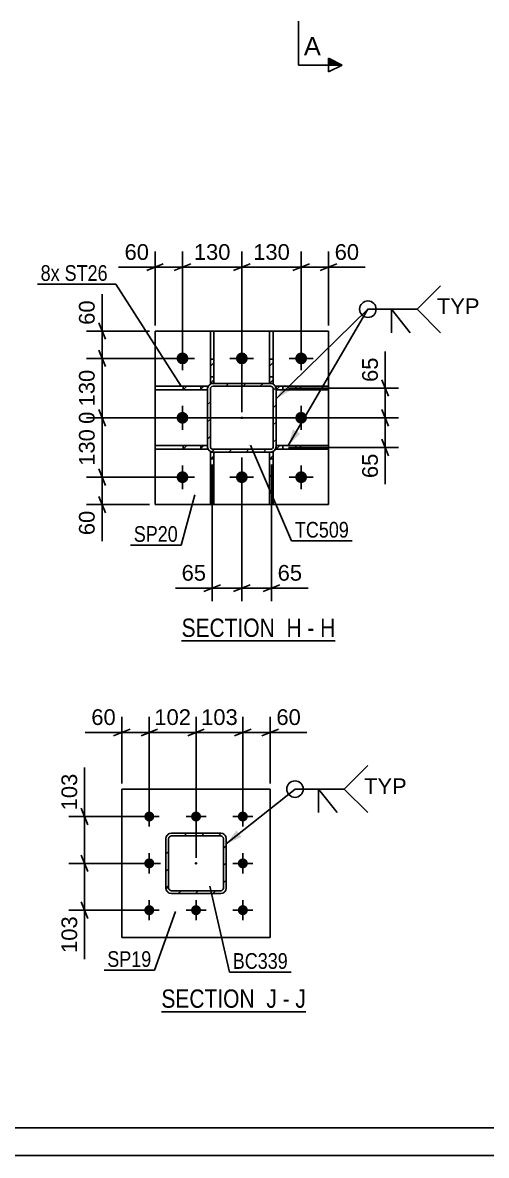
# Model space of a CAD drawing. Header units: millimetres. Extents: x -370 to 471, y -230 to 364.
# Drawn here: x -77 to 7.7, y -230.2 to -23.6 of the extents above; entities that cross this region are included whole.
import ezdxf

# ---------------------------------------------------------------- set-up
doc = ezdxf.new("R2010")
doc.units = ezdxf.units.MM
doc.linetypes.add('DXK_LINE_DOT2', pattern=[3.9198, 1.9599, -1.9599])
doc.linetypes.add('DXK_LINE_DOT3', pattern=[5.9187, 2.979, -0.9799, 0.9799, -0.9799])
doc.styles.add('Arial', font='ARIAL.TTF', dxfattribs={"height": 0.2})
doc.styles.add('Arial Narrow', font='ARIALN.TTF', dxfattribs={"height": 0.2})

# ---------------------------------------------------------------- blocks, each defined once
blk = doc.blocks.new('Unknown-284936230-1132')
at = {"color": 5, "linetype": 'Continuous'}
for p, q in [((-364.7, -225.21), (466.3, -225.21)), ((-369.7, -230.21), (471.3, -230.21))]:
    blk.add_line(p, q, dxfattribs=at)
blk = doc.blocks.new('Unknown-284936230-17 - 27553')
at = {"color": 6, "linetype": 'Continuous'}
blk.add_line((-51.67, -204.04), (-25.3, -204.04), dxfattribs=at)
at = {"color": 0, "linetype": 'Continuous'}
for points in [[(-33.56, -203.29), (-33.56, -199.79), (-51.67, -199.79), (-51.67, -203.29)], [(-30.59, -203.29), (-30.59, -199.79), (-32.51, -199.79), (-32.51, -203.29)], [(-28.27, -203.29), (-28.27, -199.79), (-29.54, -199.79), (-29.54, -203.29)], [(-25.3, -203.29), (-25.3, -199.79), (-27.22, -199.79), (-27.22, -203.29)]]:
    blk.add_wipeout(points, dxfattribs=at)
at = {"color": 7, "linetype": 'Continuous', "style": 'Arial Narrow'}
for s, p in [('SECTION ', (-51.67, -203.29)), ('J', (-32.51, -203.29)), ('J', (-27.22, -203.29)), ('-', (-29.54, -203.29))]:
    blk.add_text(s, height=3.34, dxfattribs=at).set_placement(p)
blk = doc.blocks.new('Unknown-284936230-22 - 5505')
at = {"color": 6, "linetype": 'Continuous'}
blk.add_line((-47.99, -136.39), (-19.92, -136.39), dxfattribs=at)
at = {"color": 0, "linetype": 'Continuous'}
for points in [[(-29.89, -135.64), (-29.89, -132.14), (-47.99, -132.14), (-47.99, -135.64)], [(-26.07, -135.64), (-26.07, -132.14), (-28.84, -132.14), (-28.84, -135.64)], [(-23.74, -135.64), (-23.74, -132.14), (-25.02, -132.14), (-25.02, -135.64)], [(-19.92, -135.64), (-19.92, -132.14), (-22.69, -132.14), (-22.69, -135.64)]]:
    blk.add_wipeout(points, dxfattribs=at)
at = {"color": 7, "linetype": 'Continuous', "style": 'Arial Narrow'}
for s, p in [('SECTION ', (-47.99, -135.64)), ('H', (-28.84, -135.64)), ('-', (-25.02, -135.64)), ('H', (-22.69, -135.64))]:
    blk.add_text(s, height=3.34, dxfattribs=at).set_placement(p)
blk = doc.blocks.new('Part-284936230-27576 - 27553')
at = {"color": 2, "linetype": 'Continuous'}
for p, q in [((-31.81, -163.41), (-58.89, -163.41)), ((-58.89, -163.41), (-58.89, -190.49)), ((-31.81, -163.41), (-31.81, -190.49)), ((-31.81, -190.49), (-58.89, -190.49))]:
    blk.add_line(p, q, dxfattribs=at)
blk = doc.blocks.new('Bolt-284936230-27652 - 27553')
at = {"linetype": 'Continuous'}
for points in [[(-53.89, -167.49, -1), (-53.89, -169.32, -1)], [(-45.35, -167.49, -1), (-45.35, -169.32, -1)], [(-36.81, -167.49, -1), (-36.81, -169.32, -1)], [(-53.89, -176.03, -1), (-53.89, -177.87, -1)], [(-36.81, -176.03, -1), (-36.81, -177.87, -1)], [(-53.89, -184.57, -1), (-53.89, -186.41, -1)], [(-45.35, -184.57, -1), (-45.35, -186.41, -1)], [(-36.81, -184.57, -1), (-36.81, -186.41, -1)]]:
    blk.add_hatch(color=1, dxfattribs=at).paths.add_polyline_path(points)
at = {"color": 1, "linetype": 'Continuous'}
for p, q in [((-53.89, -170.24), (-53.89, -166.57)), ((-45.35, -170.24), (-45.35, -166.57)), ((-36.81, -170.24), (-36.81, -166.57)), ((-55.73, -168.41), (-52.06, -168.41)), ((-47.18, -168.41), (-43.52, -168.41)), ((-38.64, -168.41), (-34.98, -168.41)), ((-53.89, -178.78), (-53.89, -175.12)), ((-36.81, -178.78), (-36.81, -175.12)), ((-55.73, -176.95), (-52.06, -176.95)), ((-38.64, -176.95), (-34.98, -176.95)), ((-53.89, -187.32), (-53.89, -183.66)), ((-45.35, -187.32), (-45.35, -183.66)), ((-36.81, -187.32), (-36.81, -183.66)), ((-55.73, -185.49), (-52.06, -185.49)), ((-47.18, -185.49), (-43.52, -185.49)), ((-38.64, -185.49), (-34.98, -185.49))]:
    blk.add_line(p, q, dxfattribs=at)
blk = doc.blocks.new('Part-284936230-27561 - 27553')
at = {"linetype": 'Continuous'}
h = blk.add_hatch(dxfattribs=at)
h.set_pattern_fill('', scale=0.7, style=0, pattern_type=0)
h.set_pattern_definition([(45, (-50.234, -171.526), (-1.57154, 1.57154), [])])
h.paths.add_polyline_path([(-49.85, -171.45), (-50.23, -171.53), (-50.56, -171.74), (-50.78, -172.07), (-50.85, -172.45), (-50.85, -181.45), (-50.78, -181.83), (-50.56, -182.16), (-50.23, -182.37), (-49.85, -182.45), (-40.85, -182.45), (-40.47, -182.37), (-40.14, -182.16), (-39.93, -181.83), (-39.85, -181.45), (-39.85, -172.45), (-39.93, -172.07), (-40.14, -171.74), (-40.47, -171.53), (-40.85, -171.45)])
h.paths.add_polyline_path([(-40.85, -171.95), (-40.66, -171.99), (-40.5, -172.1), (-40.39, -172.26), (-40.35, -172.45), (-40.35, -181.45), (-40.39, -181.64), (-40.5, -181.8), (-40.66, -181.91), (-40.85, -181.95), (-49.85, -181.95), (-50.04, -181.91), (-50.2, -181.8), (-50.31, -181.64), (-50.35, -181.45), (-50.35, -172.45), (-50.31, -172.26), (-50.2, -172.1), (-50.04, -171.99), (-49.85, -171.95)])
blk.add_hatch(color=246, dxfattribs=at).paths.add_polyline_path([(-45.35, -177.05, -1), (-45.35, -176.85, -1)])
at = {"color": 7, "linetype": 'DXK_LINE_DOT2'}
for p, q in [((-50.23, -171.53), (-49.85, -171.45)), ((-40.85, -171.45), (-49.85, -171.45)), ((-40.85, -171.45), (-40.47, -171.53)), ((-50.85, -172.45), (-50.78, -172.07)), ((-50.85, -181.45), (-50.85, -172.45)), ((-50.31, -172.26), (-50.35, -172.45)), ((-50.35, -181.45), (-50.35, -172.45)), ((-50.2, -172.1), (-50.31, -172.26)), ((-50.04, -171.99), (-50.2, -172.1)), ((-49.85, -171.95), (-50.04, -171.99)), ((-49.85, -171.95), (-40.85, -171.95)), ((-40.66, -171.99), (-40.85, -171.95)), ((-40.5, -172.1), (-40.66, -171.99)), ((-40.39, -172.26), (-40.5, -172.1)), ((-40.35, -172.45), (-40.39, -172.26)), ((-40.35, -181.45), (-40.35, -172.45)), ((-39.93, -172.07), (-39.85, -172.45)), ((-39.85, -181.45), (-39.85, -172.45)), ((-50.78, -181.83), (-50.85, -181.45)), ((-50.35, -181.45), (-50.31, -181.64)), ((-50.31, -181.64), (-50.2, -181.8)), ((-50.2, -181.8), (-50.04, -181.91)), ((-40.66, -181.91), (-40.5, -181.8)), ((-40.5, -181.8), (-40.39, -181.64)), ((-40.39, -181.64), (-40.35, -181.45)), ((-39.85, -181.45), (-39.93, -181.83)), ((-49.85, -182.45), (-50.23, -182.37)), ((-50.04, -181.91), (-49.85, -181.95)), ((-49.85, -181.95), (-40.85, -181.95)), ((-49.85, -182.45), (-40.85, -182.45)), ((-40.85, -181.95), (-40.66, -181.91)), ((-40.47, -182.37), (-40.85, -182.45))]:
    blk.add_line(p, q, dxfattribs=at)
at = {"color": 2, "linetype": 'Continuous'}
for p, q in [((-49.85, -171.45), (-50.23, -171.53)), ((-49.85, -171.45), (-49.85, -171.45)), ((-49.85, -171.45), (-40.85, -171.45)), ((-40.85, -171.45), (-40.85, -171.45)), ((-40.47, -171.53), (-40.85, -171.45)), ((-50.78, -172.07), (-50.85, -172.45)), ((-50.85, -172.45), (-50.85, -172.45)), ((-50.85, -181.45), (-50.85, -172.45)), ((-50.35, -172.45), (-50.31, -172.26)), ((-50.35, -172.45), (-50.35, -172.45)), ((-50.35, -181.45), (-50.35, -172.45)), ((-50.31, -172.26), (-50.2, -172.1)), ((-50.2, -172.1), (-50.04, -171.99)), ((-50.04, -171.99), (-49.85, -171.95)), ((-49.85, -171.95), (-49.85, -171.95)), ((-49.85, -171.95), (-40.85, -171.95)), ((-40.85, -171.95), (-40.85, -171.95)), ((-40.85, -171.95), (-40.66, -171.99)), ((-40.66, -171.99), (-40.5, -172.1)), ((-40.5, -172.1), (-40.39, -172.26)), ((-40.39, -172.26), (-40.35, -172.45)), ((-40.35, -172.45), (-40.35, -172.45)), ((-40.35, -181.45), (-40.35, -172.45)), ((-39.85, -172.45), (-39.93, -172.07)), ((-39.85, -172.45), (-39.85, -172.45)), ((-39.85, -181.45), (-39.85, -172.45)), ((-50.85, -181.45), (-50.85, -181.45)), ((-50.85, -181.45), (-50.78, -181.83)), ((-50.35, -181.45), (-50.35, -181.45)), ((-50.31, -181.64), (-50.35, -181.45)), ((-50.2, -181.8), (-50.31, -181.64)), ((-50.04, -181.91), (-50.2, -181.8)), ((-40.5, -181.8), (-40.66, -181.91)), ((-40.39, -181.64), (-40.5, -181.8)), ((-40.35, -181.45), (-40.39, -181.64)), ((-40.35, -181.45), (-40.35, -181.45)), ((-39.93, -181.83), (-39.85, -181.45)), ((-39.85, -181.45), (-39.85, -181.45)), ((-50.23, -182.37), (-49.85, -182.45)), ((-49.85, -181.95), (-50.04, -181.91)), ((-49.85, -181.95), (-49.85, -181.95)), ((-49.85, -181.95), (-40.85, -181.95)), ((-49.85, -182.45), (-49.85, -182.45)), ((-49.85, -182.45), (-40.85, -182.45)), ((-40.66, -181.91), (-40.85, -181.95)), ((-40.85, -181.95), (-40.85, -181.95)), ((-40.85, -182.45), (-40.47, -182.37)), ((-40.85, -182.45), (-40.85, -182.45))]:
    blk.add_line(p, q, dxfattribs=at)
at = {"color": 7, "linetype": 'DXK_LINE_DOT3'}
blk.add_line((-45.35, -176.95), (-45.35, -176.95), dxfattribs=at)
at = {"color": 246, "linetype": 'DXK_LINE_DOT2'}
blk.add_line((-45.35, -176.95), (-45.35, -176.95), dxfattribs=at)
at = {"color": 246, "linetype": 'Continuous'}
blk.add_circle((-45.35, -176.95), 0.1, dxfattribs=at)
at = {"color": 7, "linetype": 'DXK_LINE_DOT2'}
for centre, start, end in [((-49.85, -172.45), 112.5003, 157.5003), ((-40.85, -172.45), 22.5003, 67.5003), ((-49.85, -181.45), 202.5003, 247.5003), ((-40.85, -181.45), 292.5003, 337.5003)]:
    blk.add_arc(centre, 1, start, end, dxfattribs=at)
at = {"color": 2, "linetype": 'Continuous'}
for centre, start, end in [((-49.85, -172.45), 112.5003, 157.5003), ((-40.85, -172.45), 22.5003, 67.5003), ((-49.85, -181.45), 202.5003, 247.5003), ((-40.85, -181.45), 292.5003, 337.5003)]:
    blk.add_arc(centre, 1, start, end, dxfattribs=at)
blk = doc.blocks.new('Part-284936230-5529 - 5505')
at = {"linetype": 'Continuous'}
h = blk.add_hatch(dxfattribs=at)
h.set_pattern_fill('', scale=0.7, style=0, pattern_type=0)
h.set_pattern_definition([(45, (-42.7437, -106.3977), (-1.5715, 1.5715), [])])
h.paths.add_polyline_path([(-42.74, -101.93), (-42.74, -106.4), (-42.08, -106.4), (-42.08, -101.93)])
at = {"color": 7, "linetype": 'DXK_LINE_DOT2'}
for p, q in [((-42.74, -103.18), (-42.74, -101.93)), ((-42.74, -101.93), (-42.08, -101.93)), ((-42.08, -103.18), (-42.74, -103.18)), ((-42.74, -103.18), (-42.74, -106.4)), ((-42.08, -101.93), (-42.08, -106.4))]:
    blk.add_line(p, q, dxfattribs=at)
at = {"color": 2, "linetype": 'Continuous'}
for p, q in [((-42.74, -106.4), (-42.74, -101.93)), ((-42.74, -101.93), (-42.08, -101.93)), ((-42.08, -101.93), (-42.08, -106.4)), ((-42.74, -106.4), (-42.74, -111.51)), ((-42.08, -106.4), (-42.74, -106.4)), ((-42.08, -106.4), (-42.08, -111.51)), ((-42.08, -111.51), (-42.74, -111.51))]:
    blk.add_line(p, q, dxfattribs=at)
blk = doc.blocks.new('Bolt-284936230-5521 - 5505')
at = {"linetype": 'Continuous'}
for points in [[(-47.83, -83.76, -1), (-47.83, -85.93, -1)], [(-36.99, -83.76, -1), (-36.99, -85.93, -1)], [(-26.16, -83.76, -1), (-26.16, -85.93, -1)], [(-47.83, -94.6, -1), (-47.83, -96.76, -1)], [(-26.16, -94.6, -1), (-26.16, -96.76, -1)], [(-47.83, -105.43, -1), (-47.83, -107.6, -1)], [(-36.99, -105.43, -1), (-36.99, -107.6, -1)], [(-26.16, -105.43, -1), (-26.16, -107.6, -1)]]:
    blk.add_hatch(color=1, dxfattribs=at).paths.add_polyline_path(points)
at = {"color": 1, "linetype": 'Continuous'}
for p, q in [((-47.83, -87.01), (-47.83, -82.68)), ((-36.99, -87.01), (-36.99, -82.68)), ((-26.16, -87.01), (-26.16, -82.68)), ((-49.99, -84.85), (-45.66, -84.85)), ((-39.16, -84.85), (-34.83, -84.85)), ((-28.33, -84.85), (-23.99, -84.85)), ((-47.83, -97.85), (-47.83, -93.51)), ((-26.16, -97.85), (-26.16, -93.51)), ((-49.99, -95.68), (-45.66, -95.68)), ((-28.33, -95.68), (-23.99, -95.68)), ((-47.83, -108.68), (-47.83, -104.35)), ((-36.99, -108.68), (-36.99, -104.35)), ((-26.16, -108.68), (-26.16, -104.35)), ((-49.99, -106.51), (-45.66, -106.51)), ((-39.16, -106.51), (-34.83, -106.51)), ((-28.33, -106.51), (-23.99, -106.51))]:
    blk.add_line(p, q, dxfattribs=at)
blk = doc.blocks.new('Part-284936230-5527 - 5505')
at = {"linetype": 'Continuous'}
h = blk.add_hatch(dxfattribs=at)
h.set_pattern_fill('', scale=0.7, style=0, pattern_type=0)
h.set_pattern_definition([(45, (-31.9103, -106.3977), (-1.5715, 1.5715), [])])
h.paths.add_polyline_path([(-31.91, -101.93), (-31.91, -106.4), (-31.24, -106.4), (-31.24, -101.93)])
at = {"color": 7, "linetype": 'DXK_LINE_DOT2'}
for p, q in [((-31.91, -106.4), (-31.91, -101.93)), ((-31.91, -101.93), (-31.24, -101.93)), ((-31.91, -103.18), (-31.24, -103.18)), ((-31.24, -101.93), (-31.24, -106.4))]:
    blk.add_line(p, q, dxfattribs=at)
at = {"color": 2, "linetype": 'Continuous'}
for p, q in [((-31.91, -106.4), (-31.91, -101.93)), ((-31.91, -101.93), (-31.24, -101.93)), ((-31.24, -101.93), (-31.24, -106.4)), ((-31.91, -111.51), (-31.91, -106.4)), ((-31.24, -106.4), (-31.91, -106.4)), ((-31.24, -106.4), (-31.24, -111.51)), ((-31.24, -111.51), (-31.91, -111.51))]:
    blk.add_line(p, q, dxfattribs=at)
blk = doc.blocks.new('Part-284936230-5538 - 5505')
at = {"linetype": 'Continuous'}
h = blk.add_hatch(dxfattribs=at)
h.set_pattern_fill('', scale=0.7, style=0, pattern_type=0)
h.set_pattern_definition([(45, (-30.7437, -101.4306), (-1.5715, 1.5715), [])])
h.paths.add_polyline_path([(-30.74, -100.76), (-30.74, -101.43), (-26.28, -101.43), (-26.28, -100.76)])
at = {"color": 7, "linetype": 'DXK_LINE_DOT2'}
for p, q in [((-26.28, -100.76), (-30.74, -100.76)), ((-30.74, -100.76), (-30.74, -101.43)), ((-29.49, -101.43), (-29.49, -100.76)), ((-26.28, -101.43), (-30.74, -101.43))]:
    blk.add_line(p, q, dxfattribs=at)
at = {"color": 2, "linetype": 'Continuous'}
for p, q in [((-26.28, -100.76), (-30.74, -100.76)), ((-30.74, -100.76), (-30.74, -101.43)), ((-21.16, -100.76), (-26.28, -100.76)), ((-26.28, -101.43), (-26.28, -100.76)), ((-21.16, -101.43), (-21.16, -100.76)), ((-30.74, -101.43), (-26.28, -101.43)), ((-21.16, -101.43), (-26.28, -101.43))]:
    blk.add_line(p, q, dxfattribs=at)
blk = doc.blocks.new('Part-284936230-5603 - 5505')
at = {"linetype": 'Continuous'}
h = blk.add_hatch(dxfattribs=at)
h.set_pattern_fill('', scale=0.7, style=0, pattern_type=0)
h.set_pattern_definition([(45, (-42.6264, -89.507), (-1.57154, 1.57154), [])])
h.paths.add_polyline_path([(-42.24, -89.43), (-42.63, -89.51), (-42.95, -89.72), (-43.17, -90.05), (-43.24, -90.43), (-43.24, -100.93), (-43.17, -101.31), (-42.95, -101.64), (-42.63, -101.85), (-42.24, -101.93), (-31.74, -101.93), (-31.36, -101.85), (-31.04, -101.64), (-30.82, -101.31), (-30.74, -100.93), (-30.74, -90.43), (-30.82, -90.05), (-31.04, -89.72), (-31.36, -89.51), (-31.74, -89.43)])
h.paths.add_polyline_path([(-31.74, -89.93), (-31.55, -89.97), (-31.39, -90.08), (-31.28, -90.24), (-31.24, -90.43), (-31.24, -100.93), (-31.28, -101.12), (-31.39, -101.28), (-31.55, -101.39), (-31.74, -101.43), (-42.24, -101.43), (-42.44, -101.39), (-42.6, -101.28), (-42.71, -101.12), (-42.74, -100.93), (-42.74, -90.43), (-42.71, -90.24), (-42.6, -90.08), (-42.44, -89.97), (-42.24, -89.93)])
blk.add_hatch(color=246, dxfattribs=at).paths.add_polyline_path([(-36.99, -95.78, -1), (-36.99, -95.58, -1)])
at = {"color": 7, "linetype": 'DXK_LINE_DOT2'}
for p, q in [((-43.24, -90.43), (-43.17, -90.05)), ((-43.24, -100.93), (-43.24, -90.43)), ((-42.71, -90.24), (-42.74, -90.43)), ((-42.74, -90.43), (-42.74, -100.93)), ((-42.6, -90.08), (-42.71, -90.24)), ((-42.63, -89.51), (-42.24, -89.43)), ((-42.44, -89.97), (-42.6, -90.08)), ((-42.24, -89.93), (-42.44, -89.97)), ((-31.74, -89.43), (-42.24, -89.43)), ((-42.24, -89.93), (-31.74, -89.93)), ((-31.74, -89.43), (-31.36, -89.51)), ((-31.55, -89.97), (-31.74, -89.93)), ((-31.39, -90.08), (-31.55, -89.97)), ((-31.28, -90.24), (-31.39, -90.08)), ((-31.24, -90.43), (-31.28, -90.24)), ((-31.24, -100.93), (-31.24, -90.43)), ((-30.82, -90.05), (-30.74, -90.43)), ((-30.74, -90.43), (-30.74, -100.93)), ((-43.17, -101.31), (-43.24, -100.93)), ((-42.74, -100.93), (-42.71, -101.12)), ((-42.71, -101.12), (-42.6, -101.28)), ((-31.39, -101.28), (-31.28, -101.12)), ((-31.28, -101.12), (-31.24, -100.93)), ((-30.74, -100.93), (-30.82, -101.31)), ((-42.24, -101.93), (-42.63, -101.85)), ((-42.6, -101.28), (-42.44, -101.39)), ((-42.44, -101.39), (-42.24, -101.43)), ((-42.24, -101.43), (-31.74, -101.43)), ((-42.24, -101.93), (-31.74, -101.93)), ((-31.74, -101.43), (-31.55, -101.39)), ((-31.36, -101.85), (-31.74, -101.93)), ((-31.55, -101.39), (-31.39, -101.28))]:
    blk.add_line(p, q, dxfattribs=at)
at = {"color": 2, "linetype": 'Continuous'}
for p, q in [((-43.17, -90.05), (-43.24, -90.43)), ((-43.24, -100.93), (-43.24, -90.43)), ((-42.74, -90.43), (-42.71, -90.24)), ((-42.74, -100.93), (-42.74, -90.43)), ((-42.71, -90.24), (-42.6, -90.08)), ((-42.24, -89.43), (-42.63, -89.51)), ((-42.6, -90.08), (-42.44, -89.97)), ((-42.44, -89.97), (-42.24, -89.93)), ((-42.24, -89.43), (-31.74, -89.43)), ((-42.24, -89.93), (-31.74, -89.93)), ((-31.36, -89.51), (-31.74, -89.43)), ((-31.74, -89.93), (-31.55, -89.97)), ((-31.55, -89.97), (-31.39, -90.08)), ((-31.39, -90.08), (-31.28, -90.24)), ((-31.28, -90.24), (-31.24, -90.43)), ((-31.24, -100.93), (-31.24, -90.43)), ((-30.74, -90.43), (-30.82, -90.05)), ((-30.74, -100.93), (-30.74, -90.43)), ((-43.24, -100.93), (-43.17, -101.31)), ((-42.71, -101.12), (-42.74, -100.93)), ((-42.6, -101.28), (-42.71, -101.12)), ((-31.28, -101.12), (-31.39, -101.28)), ((-31.24, -100.93), (-31.28, -101.12)), ((-30.82, -101.31), (-30.74, -100.93)), ((-42.63, -101.85), (-42.24, -101.93)), ((-42.44, -101.39), (-42.6, -101.28)), ((-42.24, -101.43), (-42.44, -101.39)), ((-42.24, -101.43), (-31.74, -101.43)), ((-42.24, -101.93), (-31.74, -101.93)), ((-31.55, -101.39), (-31.74, -101.43)), ((-31.74, -101.93), (-31.36, -101.85)), ((-31.39, -101.28), (-31.55, -101.39))]:
    blk.add_line(p, q, dxfattribs=at)
at = {"color": 7, "linetype": 'DXK_LINE_DOT3'}
blk.add_line((-36.99, -95.68), (-36.99, -95.68), dxfattribs=at)
at = {"color": 246, "linetype": 'DXK_LINE_DOT2'}
blk.add_line((-36.99, -95.68), (-36.99, -95.68), dxfattribs=at)
at = {"color": 246, "linetype": 'Continuous'}
blk.add_circle((-36.99, -95.68), 0.1, dxfattribs=at)
at = {"color": 7, "linetype": 'DXK_LINE_DOT2'}
for centre, start, end in [((-42.24, -90.43), 112.5003, 157.5003), ((-31.74, -90.43), 22.5003, 67.5003), ((-42.24, -100.93), 202.5003, 247.5003), ((-31.74, -100.93), 292.5003, 337.5003)]:
    blk.add_arc(centre, 1, start, end, dxfattribs=at)
at = {"color": 2, "linetype": 'Continuous'}
for centre, start, end in [((-42.24, -90.43), 112.5003, 157.5003), ((-31.74, -90.43), 22.5003, 67.5003), ((-42.24, -100.93), 202.5003, 247.5003), ((-31.74, -100.93), 292.5003, 337.5003)]:
    blk.add_arc(centre, 1, start, end, dxfattribs=at)
blk = doc.blocks.new('Part-284936230-5539 - 5505')
at = {"linetype": 'Continuous'}
h = blk.add_hatch(dxfattribs=at)
h.set_pattern_fill('', scale=0.7, style=0, pattern_type=0)
h.set_pattern_definition([(45, (-42.7437, -89.431), (-1.5715, 1.5715), [])])
h.paths.add_polyline_path([(-42.74, -84.96), (-42.74, -89.43), (-42.08, -89.43), (-42.08, -84.96)])
at = {"color": 2, "linetype": 'Continuous'}
for p, q in [((-42.74, -79.85), (-42.74, -84.96)), ((-42.74, -79.85), (-42.08, -79.85)), ((-42.08, -79.85), (-42.08, -84.96)), ((-42.74, -84.96), (-42.74, -89.43)), ((-42.74, -84.96), (-42.08, -84.96)), ((-42.08, -89.43), (-42.08, -84.96)), ((-42.74, -89.43), (-42.08, -89.43))]:
    blk.add_line(p, q, dxfattribs=at)
at = {"color": 7, "linetype": 'DXK_LINE_DOT2'}
for p, q in [((-42.74, -84.96), (-42.74, -89.43)), ((-42.08, -84.96), (-42.08, -88.18)), ((-42.74, -88.18), (-42.08, -88.18)), ((-42.08, -88.18), (-42.08, -89.43)), ((-42.74, -89.43), (-42.08, -89.43))]:
    blk.add_line(p, q, dxfattribs=at)
blk = doc.blocks.new('Part-284936230-5540 - 5505')
at = {"linetype": 'Continuous'}
h = blk.add_hatch(dxfattribs=at)
h.set_pattern_fill('', scale=0.7, style=0, pattern_type=0)
h.set_pattern_definition([(45, (-30.7437, -90.5977), (-1.5715, 1.5715), [])])
h.paths.add_polyline_path([(-30.74, -89.93), (-30.74, -90.6), (-26.28, -90.6), (-26.28, -89.93)])
at = {"color": 7, "linetype": 'DXK_LINE_DOT2'}
for p, q in [((-26.28, -89.93), (-30.74, -89.93)), ((-30.74, -89.93), (-30.74, -90.6)), ((-26.28, -90.6), (-30.74, -90.6)), ((-29.49, -90.6), (-29.49, -89.93))]:
    blk.add_line(p, q, dxfattribs=at)
at = {"color": 2, "linetype": 'Continuous'}
for p, q in [((-26.28, -89.93), (-30.74, -89.93)), ((-30.74, -89.93), (-30.74, -90.6)), ((-30.74, -90.6), (-26.28, -90.6)), ((-21.16, -89.93), (-26.28, -89.93)), ((-26.28, -90.6), (-26.28, -89.93)), ((-21.16, -90.6), (-26.28, -90.6)), ((-21.16, -90.6), (-21.16, -89.93))]:
    blk.add_line(p, q, dxfattribs=at)
blk = doc.blocks.new('Part-284936230-5583 - 5505')
at = {"color": 2, "linetype": 'Continuous'}
for p, q in [((-52.83, -111.51), (-52.83, -79.85)), ((-52.83, -79.85), (-21.16, -79.85)), ((-21.16, -111.51), (-21.16, -79.85)), ((-52.83, -111.51), (-21.16, -111.51))]:
    blk.add_line(p, q, dxfattribs=at)
blk = doc.blocks.new('Part-284936230-5611 - 5505')
at = {"linetype": 'Continuous'}
h = blk.add_hatch(dxfattribs=at)
h.set_pattern_fill('', scale=0.7, style=0, pattern_type=0)
h.set_pattern_definition([(45, (-47.711, -90.5978), (-1.5715, 1.5715), [])])
h.paths.add_polyline_path([(-47.71, -89.93), (-47.71, -90.6), (-43.24, -90.6), (-43.24, -89.93)])
at = {"color": 2, "linetype": 'Continuous'}
for p, q in [((-52.83, -90.6), (-52.83, -89.93)), ((-52.83, -89.93), (-47.71, -89.93)), ((-47.71, -90.6), (-52.83, -90.6)), ((-47.71, -90.6), (-47.71, -89.93)), ((-47.71, -89.93), (-43.24, -89.93)), ((-43.24, -90.6), (-47.71, -90.6)), ((-43.24, -89.93), (-43.24, -90.6))]:
    blk.add_line(p, q, dxfattribs=at)
at = {"color": 7, "linetype": 'DXK_LINE_DOT2'}
for p, q in [((-47.71, -89.93), (-43.24, -89.93)), ((-47.71, -90.6), (-43.24, -90.6)), ((-44.49, -90.6), (-44.49, -89.93)), ((-43.24, -89.93), (-43.24, -90.6))]:
    blk.add_line(p, q, dxfattribs=at)
blk = doc.blocks.new('Part-284936230-5612 - 5505')
at = {"linetype": 'Continuous'}
h = blk.add_hatch(dxfattribs=at)
h.set_pattern_fill('', scale=0.7, style=0, pattern_type=0)
h.set_pattern_definition([(45, (-47.711, -101.4307), (-1.5715, 1.5715), [])])
h.paths.add_polyline_path([(-47.71, -100.76), (-47.71, -101.43), (-43.24, -101.43), (-43.24, -100.76)])
at = {"color": 2, "linetype": 'Continuous'}
for p, q in [((-52.83, -101.43), (-52.83, -100.76)), ((-52.83, -100.76), (-47.71, -100.76)), ((-47.71, -101.43), (-47.71, -100.76)), ((-47.71, -100.76), (-43.24, -100.76)), ((-43.24, -100.76), (-43.24, -101.43)), ((-47.71, -101.43), (-52.83, -101.43)), ((-43.24, -101.43), (-47.71, -101.43))]:
    blk.add_line(p, q, dxfattribs=at)
at = {"color": 7, "linetype": 'DXK_LINE_DOT2'}
for p, q in [((-47.71, -100.76), (-43.24, -100.76)), ((-44.49, -101.43), (-44.49, -100.76)), ((-43.24, -100.76), (-43.24, -101.43)), ((-47.71, -101.43), (-43.24, -101.43))]:
    blk.add_line(p, q, dxfattribs=at)
blk = doc.blocks.new('Part-284936230-5613 - 5505')
at = {"linetype": 'Continuous'}
h = blk.add_hatch(dxfattribs=at)
h.set_pattern_fill('', scale=0.7, style=0, pattern_type=0)
h.set_pattern_definition([(45, (-31.9104, -89.4308), (-1.5715, 1.5715), [])])
h.paths.add_polyline_path([(-31.91, -84.96), (-31.91, -89.43), (-31.24, -89.43), (-31.24, -84.96)])
at = {"color": 2, "linetype": 'Continuous'}
for p, q in [((-31.91, -79.85), (-31.91, -84.96)), ((-31.91, -79.85), (-31.24, -79.85)), ((-31.24, -79.85), (-31.24, -84.96)), ((-31.91, -84.96), (-31.91, -89.43)), ((-31.91, -84.96), (-31.24, -84.96)), ((-31.24, -89.43), (-31.24, -84.96)), ((-31.91, -89.43), (-31.24, -89.43))]:
    blk.add_line(p, q, dxfattribs=at)
at = {"color": 7, "linetype": 'DXK_LINE_DOT2'}
for p, q in [((-31.91, -84.96), (-31.91, -89.43)), ((-31.24, -84.96), (-31.24, -88.18)), ((-31.91, -88.18), (-31.24, -88.18)), ((-31.24, -88.18), (-31.24, -89.43)), ((-31.91, -89.43), (-31.24, -89.43))]:
    blk.add_line(p, q, dxfattribs=at)
blk = doc.blocks.new('StraightDimension-284936230-28665 - 27553')
at = {"color": 7, "linetype": 'Continuous'}
for p, q in [((-36.81, -167.41), (-36.81, -150.21)), ((-31.81, -162.41), (-31.81, -150.21)), ((-38.31, -153.66), (-35.31, -152.46)), ((-30.31, -152.46), (-33.31, -153.66)), ((-36.81, -153.06), (-31.81, -153.06))]:
    blk.add_line(p, q, dxfattribs=at)
at = {"color": 0}
blk.add_wipeout([(-25.64, -152.31), (-25.64, -148.11), (-31.28, -148.11), (-31.28, -152.31)], dxfattribs=at)
at = {"color": 7, "linetype": 'Continuous'}
blk.add_line((-31.81, -153.06), (-25.11, -153.06), dxfattribs=at)
blk.add_line((-31.81, -153.06), (-25.11, -153.06), dxfattribs=at)
at = {"color": 3, "style": 'Arial'}
blk.add_text('60', height=2.865, dxfattribs=at).set_placement((-30.68, -151.71))
blk = doc.blocks.new('StraightDimension-284936230-28666 - 27553')
at = {"color": 7, "linetype": 'Continuous'}
for p, q in [((-45.35, -175.95), (-45.35, -150.21)), ((-36.81, -167.41), (-36.81, -150.21)), ((-46.85, -153.66), (-43.85, -152.46)), ((-35.31, -152.46), (-38.31, -153.66)), ((-45.35, -153.06), (-36.81, -153.06))]:
    blk.add_line(p, q, dxfattribs=at)
at = {"color": 0}
blk.add_wipeout([(-37.14, -152.31), (-37.14, -148.11), (-45.02, -148.11), (-45.02, -152.31)], dxfattribs=at)
at = {"color": 3, "style": 'Arial'}
blk.add_text('103', height=2.865, dxfattribs=at).set_placement((-44.42, -151.71))
blk = doc.blocks.new('StraightDimension-284936230-28667 - 27553')
at = {"color": 7, "linetype": 'Continuous'}
for p, q in [((-53.89, -167.41), (-53.89, -150.21)), ((-45.35, -175.95), (-45.35, -150.21)), ((-55.39, -153.66), (-52.39, -152.46)), ((-43.85, -152.46), (-46.85, -153.66)), ((-53.89, -153.06), (-45.35, -153.06))]:
    blk.add_line(p, q, dxfattribs=at)
at = {"color": 0}
blk.add_wipeout([(-45.69, -152.31), (-45.69, -148.11), (-53.56, -148.11), (-53.56, -152.31)], dxfattribs=at)
at = {"color": 3, "style": 'Arial'}
blk.add_text('102', height=2.865, dxfattribs=at).set_placement((-52.96, -151.71))
blk = doc.blocks.new('StraightDimension-284936230-28668 - 27553')
at = {"color": 7, "linetype": 'Continuous'}
for p, q in [((-58.89, -162.41), (-58.89, -150.21)), ((-53.89, -167.41), (-53.89, -150.21)), ((-60.39, -153.66), (-57.39, -152.46)), ((-52.39, -152.46), (-55.39, -153.66)), ((-58.89, -153.06), (-53.89, -153.06))]:
    blk.add_line(p, q, dxfattribs=at)
at = {"color": 0}
blk.add_wipeout([(-59.42, -152.31), (-59.42, -148.11), (-65.07, -148.11), (-65.07, -152.31)], dxfattribs=at)
at = {"color": 7, "linetype": 'Continuous'}
blk.add_line((-58.89, -153.06), (-65.59, -153.06), dxfattribs=at)
blk.add_line((-58.89, -153.06), (-65.59, -153.06), dxfattribs=at)
at = {"color": 3, "style": 'Arial'}
blk.add_text('60', height=2.865, dxfattribs=at).set_placement((-64.47, -151.71))
blk = doc.blocks.new('StraightDimension-284936230-31740 - 27553')
at = {"color": 7, "linetype": 'Continuous'}
for p, q in [((-66.31, -166.91), (-65.11, -169.91)), ((-54.89, -168.41), (-68.56, -168.41)), ((-65.71, -176.95), (-65.71, -168.41)), ((-65.11, -178.45), (-66.31, -175.45)), ((-51.85, -176.95), (-68.56, -176.95))]:
    blk.add_line(p, q, dxfattribs=at)
at = {"color": 0}
blk.add_wipeout([(-66.46, -160.01), (-70.66, -160.01), (-70.66, -167.88), (-66.46, -167.88)], dxfattribs=at)
at = {"color": 7, "linetype": 'Continuous'}
blk.add_line((-65.71, -168.41), (-65.71, -159.49), dxfattribs=at)
blk.add_line((-65.71, -168.41), (-65.71, -159.49), dxfattribs=at)
at = {"color": 3, "style": 'Arial'}
blk.add_text('103', height=2.865, rotation=90.0002, dxfattribs=at).set_placement((-67.06, -167.28))
blk = doc.blocks.new('StraightDimension-284936230-31741 - 27553')
at = {"color": 7, "linetype": 'Continuous'}
for p, q in [((-66.31, -175.45), (-65.11, -178.45)), ((-51.85, -176.95), (-68.56, -176.95)), ((-65.71, -185.49), (-65.71, -176.95)), ((-54.89, -185.49), (-68.56, -185.49)), ((-65.11, -186.99), (-66.31, -183.99))]:
    blk.add_line(p, q, dxfattribs=at)
at = {"color": 0}
blk.add_wipeout([(-66.46, -186.02), (-70.66, -186.02), (-70.66, -193.89), (-66.46, -193.89)], dxfattribs=at)
at = {"color": 7, "linetype": 'Continuous'}
blk.add_line((-65.71, -185.49), (-65.71, -194.41), dxfattribs=at)
blk.add_line((-65.71, -185.49), (-65.71, -194.41), dxfattribs=at)
at = {"color": 3, "style": 'Arial'}
blk.add_text('103', height=2.865, rotation=90.0002, dxfattribs=at).set_placement((-67.06, -193.29))
blk = doc.blocks.new('StraightDimension-284936230-32739 - 5505')
at = {"color": 7, "linetype": 'Continuous'}
for p, q in [((-61.91, -97.18), (-63.11, -94.18)), ((-63.11, -94.18), (-61.91, -97.18)), ((-48.83, -95.68), (-65.36, -95.68)), ((-27.16, -95.68), (-65.36, -95.68)), ((-62.51, -95.68), (-62.51, -95.68))]:
    blk.add_line(p, q, dxfattribs=at)
at = {"color": 0}
blk.add_wipeout([(-63.26, -93.97), (-67.46, -93.97), (-67.46, -97.39), (-63.26, -97.39)], dxfattribs=at)
at = {"color": 3, "style": 'Arial'}
blk.add_text('0', height=2.87, rotation=90.0002, dxfattribs=at).set_placement((-63.86, -96.79))
blk = doc.blocks.new('StraightDimension-284936230-5625 - 5505')
at = {"color": 7, "linetype": 'Continuous'}
for p, q in [((-36.99, -94.68), (-36.99, -65.37)), ((-26.16, -83.85), (-26.16, -65.37)), ((-38.49, -68.82), (-35.49, -67.62)), ((-24.66, -67.62), (-27.66, -68.82)), ((-36.99, -68.22), (-26.16, -68.22))]:
    blk.add_line(p, q, dxfattribs=at)
at = {"color": 0}
blk.add_wipeout([(-27.64, -67.47), (-27.64, -63.27), (-35.51, -63.27), (-35.51, -67.47)], dxfattribs=at)
at = {"color": 3, "style": 'Arial'}
blk.add_text('130', height=2.865, dxfattribs=at).set_placement((-34.91, -66.87))
blk = doc.blocks.new('StraightDimension-284936230-5635 - 5505')
at = {"color": 7, "linetype": 'Continuous'}
for p, q in [((-26.16, -83.85), (-26.16, -65.37)), ((-21.16, -78.85), (-21.16, -65.37)), ((-27.66, -68.82), (-24.66, -67.62)), ((-19.66, -67.62), (-22.66, -68.82)), ((-26.16, -68.22), (-21.16, -68.22))]:
    blk.add_line(p, q, dxfattribs=at)
at = {"color": 0}
blk.add_wipeout([(-14.99, -67.47), (-14.99, -63.27), (-20.64, -63.27), (-20.64, -67.47)], dxfattribs=at)
at = {"color": 7, "linetype": 'Continuous'}
blk.add_line((-21.16, -68.22), (-14.46, -68.22), dxfattribs=at)
blk.add_line((-21.16, -68.22), (-14.46, -68.22), dxfattribs=at)
at = {"color": 3, "style": 'Arial'}
blk.add_text('60', height=2.865, dxfattribs=at).set_placement((-20.04, -66.87))
blk = doc.blocks.new('StraightDimension-284936230-5645 - 5505')
at = {"color": 7, "linetype": 'Continuous'}
for p, q in [((-47.83, -83.85), (-47.83, -65.37)), ((-36.99, -94.68), (-36.99, -65.37)), ((-49.33, -68.82), (-46.33, -67.62)), ((-35.49, -67.62), (-38.49, -68.82)), ((-47.83, -68.22), (-36.99, -68.22))]:
    blk.add_line(p, q, dxfattribs=at)
at = {"color": 0}
blk.add_wipeout([(-38.47, -67.47), (-38.47, -63.27), (-46.35, -63.27), (-46.35, -67.47)], dxfattribs=at)
at = {"color": 3, "style": 'Arial'}
blk.add_text('130', height=2.865, dxfattribs=at).set_placement((-45.75, -66.87))
blk = doc.blocks.new('StraightDimension-284936230-5655 - 5505')
at = {"color": 7, "linetype": 'Continuous'}
for p, q in [((-52.83, -78.85), (-52.83, -65.37)), ((-47.83, -83.85), (-47.83, -65.37)), ((-54.33, -68.82), (-51.33, -67.62)), ((-46.33, -67.62), (-49.33, -68.82)), ((-52.83, -68.22), (-47.83, -68.22))]:
    blk.add_line(p, q, dxfattribs=at)
at = {"color": 0}
blk.add_wipeout([(-53.35, -67.47), (-53.35, -63.27), (-59, -63.27), (-59, -67.47)], dxfattribs=at)
at = {"color": 7, "linetype": 'Continuous'}
blk.add_line((-52.83, -68.22), (-59.52, -68.22), dxfattribs=at)
blk.add_line((-52.83, -68.22), (-59.52, -68.22), dxfattribs=at)
at = {"color": 3, "style": 'Arial'}
blk.add_text('60', height=2.865, dxfattribs=at).set_placement((-58.4, -66.87))
blk = doc.blocks.new('StraightDimension-284936230-20980 - 5505')
at = {"color": 7, "linetype": 'Continuous'}
for p, q in [((-63.11, -78.35), (-61.91, -81.35)), ((-53.83, -79.85), (-65.36, -79.85)), ((-62.51, -84.85), (-62.51, -79.85)), ((-61.91, -86.35), (-63.11, -83.35)), ((-48.83, -84.85), (-65.36, -84.85))]:
    blk.add_line(p, q, dxfattribs=at)
at = {"color": 0}
blk.add_wipeout([(-63.26, -73.68), (-67.46, -73.68), (-67.46, -79.32), (-63.26, -79.32)], dxfattribs=at)
at = {"color": 7, "linetype": 'Continuous'}
blk.add_line((-62.51, -79.85), (-62.51, -73.15), dxfattribs=at)
blk.add_line((-62.51, -79.85), (-62.51, -73.15), dxfattribs=at)
at = {"color": 3, "style": 'Arial'}
blk.add_text('60', height=2.865, rotation=90.0002, dxfattribs=at).set_placement((-63.86, -78.72))
blk = doc.blocks.new('StraightDimension-284936230-20983 - 5505')
at = {"color": 7, "linetype": 'Continuous'}
for p, q in [((-63.11, -105.01), (-61.91, -108.01)), ((-48.83, -106.51), (-65.36, -106.51)), ((-62.51, -111.51), (-62.51, -106.51)), ((-53.83, -111.51), (-65.36, -111.51)), ((-61.91, -113.01), (-63.11, -110.01))]:
    blk.add_line(p, q, dxfattribs=at)
at = {"color": 0}
blk.add_wipeout([(-63.26, -112.04), (-67.46, -112.04), (-67.46, -117.69), (-63.26, -117.69)], dxfattribs=at)
at = {"color": 7, "linetype": 'Continuous'}
blk.add_line((-62.51, -111.51), (-62.51, -118.21), dxfattribs=at)
blk.add_line((-62.51, -111.51), (-62.51, -118.21), dxfattribs=at)
at = {"color": 3, "style": 'Arial'}
blk.add_text('60', height=2.865, rotation=90.0002, dxfattribs=at).set_placement((-63.86, -117.09))
blk = doc.blocks.new('StraightDimension-284936230-31759 - 5505')
at = {"color": 7, "linetype": 'Continuous'}
for p, q in [((-36.99, -102.93), (-36.99, -129.14)), ((-31.58, -104.18), (-31.58, -129.14)), ((-38.49, -127.34), (-35.49, -126.14)), ((-36.99, -126.74), (-31.58, -126.74)), ((-30.08, -126.14), (-33.08, -127.34))]:
    blk.add_line(p, q, dxfattribs=at)
at = {"color": 0}
blk.add_wipeout([(-25.4, -125.99), (-25.4, -121.79), (-31.05, -121.79), (-31.05, -125.99)], dxfattribs=at)
at = {"color": 7, "linetype": 'Continuous'}
blk.add_line((-31.58, -126.74), (-24.88, -126.74), dxfattribs=at)
blk.add_line((-31.58, -126.74), (-24.88, -126.74), dxfattribs=at)
at = {"color": 3, "style": 'Arial'}
blk.add_text('65', height=2.865, dxfattribs=at).set_placement((-30.45, -125.39))
blk = doc.blocks.new('StraightDimension-284936230-32737 - 5505')
at = {"color": 7, "linetype": 'Continuous'}
for p, q in [((-63.11, -94.18), (-61.91, -97.18)), ((-48.83, -95.68), (-65.36, -95.68)), ((-62.51, -106.51), (-62.51, -95.68)), ((-61.91, -108.01), (-63.11, -105.01)), ((-48.83, -106.51), (-65.36, -106.51))]:
    blk.add_line(p, q, dxfattribs=at)
at = {"color": 0}
blk.add_wipeout([(-63.26, -97.16), (-67.46, -97.16), (-67.46, -105.03), (-63.26, -105.03)], dxfattribs=at)
at = {"color": 3, "style": 'Arial'}
blk.add_text('130', height=2.865, rotation=90.0002, dxfattribs=at).set_placement((-63.86, -104.43))
blk = doc.blocks.new('StraightDimension-284936230-31760 - 5505')
at = {"color": 7, "linetype": 'Continuous'}
for p, q in [((-36.99, -102.93), (-36.99, -129.14)), ((-42.41, -104.18), (-42.41, -129.14)), ((-43.91, -127.34), (-40.91, -126.14)), ((-42.41, -126.74), (-36.99, -126.74)), ((-35.49, -126.14), (-38.49, -127.34))]:
    blk.add_line(p, q, dxfattribs=at)
at = {"color": 0}
blk.add_wipeout([(-42.94, -125.99), (-42.94, -121.79), (-48.58, -121.79), (-48.58, -125.99)], dxfattribs=at)
at = {"color": 7, "linetype": 'Continuous'}
blk.add_line((-42.41, -126.74), (-49.11, -126.74), dxfattribs=at)
blk.add_line((-42.41, -126.74), (-49.11, -126.74), dxfattribs=at)
at = {"color": 3, "style": 'Arial'}
blk.add_text('65', height=2.865, dxfattribs=at).set_placement((-47.98, -125.39))
blk = doc.blocks.new('StraightDimension-284936230-31781 - 5505')
at = {"color": 7, "linetype": 'Continuous'}
for p, q in [((-11.41, -88.76), (-10.21, -91.76)), ((-28.49, -90.26), (-8.41, -90.26)), ((-10.81, -95.68), (-10.81, -90.26)), ((-10.21, -97.18), (-11.41, -94.18)), ((-29.74, -95.68), (-8.41, -95.68))]:
    blk.add_line(p, q, dxfattribs=at)
at = {"color": 0}
blk.add_wipeout([(-11.56, -84.09), (-15.76, -84.09), (-15.76, -89.74), (-11.56, -89.74)], dxfattribs=at)
at = {"color": 7, "linetype": 'Continuous'}
blk.add_line((-10.81, -90.26), (-10.81, -83.57), dxfattribs=at)
blk.add_line((-10.81, -90.26), (-10.81, -83.57), dxfattribs=at)
at = {"color": 3, "style": 'Arial'}
blk.add_text('65', height=2.865, rotation=90.0002, dxfattribs=at).set_placement((-12.16, -89.14))
blk = doc.blocks.new('StraightDimension-284936230-31782 - 5505')
at = {"color": 7, "linetype": 'Continuous'}
for p, q in [((-11.41, -94.18), (-10.21, -97.18)), ((-29.74, -95.68), (-8.41, -95.68)), ((-10.81, -101.1), (-10.81, -95.68)), ((-28.49, -101.1), (-8.41, -101.1)), ((-10.21, -102.6), (-11.41, -99.6))]:
    blk.add_line(p, q, dxfattribs=at)
at = {"color": 0}
blk.add_wipeout([(-11.56, -101.62), (-15.76, -101.62), (-15.76, -107.27), (-11.56, -107.27)], dxfattribs=at)
at = {"color": 7, "linetype": 'Continuous'}
blk.add_line((-10.81, -101.1), (-10.81, -107.79), dxfattribs=at)
blk.add_line((-10.81, -101.1), (-10.81, -107.79), dxfattribs=at)
at = {"color": 3, "style": 'Arial'}
blk.add_text('65', height=2.865, rotation=90.0002, dxfattribs=at).set_placement((-12.16, -106.67))
blk = doc.blocks.new('StraightDimension-284936230-32757 - 5505')
at = {"color": 7, "linetype": 'Continuous'}
for p, q in [((-63.11, -83.35), (-61.91, -86.35)), ((-48.83, -84.85), (-65.36, -84.85)), ((-62.51, -95.68), (-62.51, -84.85)), ((-61.91, -97.18), (-63.11, -94.18)), ((-48.83, -95.68), (-65.36, -95.68))]:
    blk.add_line(p, q, dxfattribs=at)
at = {"color": 0}
blk.add_wipeout([(-63.26, -86.33), (-67.46, -86.33), (-67.46, -94.2), (-63.26, -94.2)], dxfattribs=at)
at = {"color": 3, "style": 'Arial'}
blk.add_text('130', height=2.865, rotation=90.0002, dxfattribs=at).set_placement((-63.86, -93.6))
blk = doc.blocks.new('SectionMark-284936230-3132 - 2342')
at = {"linetype": 'Continuous'}
blk.add_hatch(color=6, dxfattribs=at).paths.add_polyline_path([(-21.17, -31.33), (-21.17, -30.08), (-18.67, -31.33)])
at = {"color": 6, "linetype": 'Continuous'}
for p, q in [((-18.67, -31.33), (-21.17, -30.08)), ((-21.17, -30.08), (-21.17, -32.58)), ((-26.67, -31.33), (-18.67, -31.33)), ((-18.67, -31.33), (-21.17, -32.58))]:
    blk.add_line(p, q, dxfattribs=at)
at = {"color": 0, "linetype": 'Continuous'}
blk.add_wipeout([(-22.56, -29.58), (-22.56, -26.08), (-25.67, -26.08), (-25.67, -29.58)], dxfattribs=at)
at = {"color": 6, "linetype": 'Continuous'}
blk.add_line((-26.67, -31.33), (-26.67, -23.33), dxfattribs=at)
at = {"color": 3, "linetype": 'Continuous', "style": 'Arial'}
blk.add_text('A', height=3.34, dxfattribs=at).set_placement((-25.67, -29.58))
blk = doc.blocks.new('Mark-284936230-29194 - 27553')
at = {"color": 0}
blk.add_wipeout([(-28.59, -196.19), (-28.59, -193.19), (-38.64, -193.19), (-38.64, -196.19)], dxfattribs=at)
blk.add_wipeout([(-28.59, -196.19), (-28.59, -193.19), (-38.64, -193.19), (-38.64, -196.19)], dxfattribs=at)
at = {"color": 30, "linetype": 'Continuous'}
for p, q in [((-42.83, -181.12), (-39.24, -196.79)), ((-39.24, -196.79), (-27.99, -196.79))]:
    blk.add_line(p, q, dxfattribs=at)
at = {"color": 3, "style": 'Arial Narrow'}
blk.add_text('BC339', height=2.863, dxfattribs=at).set_placement((-38.64, -196.19))
blk = doc.blocks.new('Mark-284936230-29197 - 27553')
at = {"color": 0}
blk.add_wipeout([(-53.52, -195.83), (-53.52, -192.83), (-61.55, -192.83), (-61.55, -195.83)], dxfattribs=at)
blk.add_wipeout([(-53.52, -195.83), (-53.52, -192.83), (-61.55, -192.83), (-61.55, -195.83)], dxfattribs=at)
at = {"color": 30, "linetype": 'Continuous'}
for p in [(-49.07, -185.71), (-62.15, -196.43)]:
    blk.add_line(p, (-52.92, -196.43), dxfattribs=at)
at = {"color": 3, "style": 'Arial Narrow'}
blk.add_text('SP19', height=2.863, dxfattribs=at).set_placement((-61.55, -195.83))
blk = doc.blocks.new('WeldMark-284936230-29434 - 27553')
at = {"linetype": 'Continuous'}
blk.add_hatch(color=30, dxfattribs=at).paths.add_polyline_path([(-37.04, -172.13), (-39.85, -173.41), (-37.97, -170.95)])
at = {"color": 30, "linetype": 'Continuous'}
for p, q in [((-39.85, -173.41), (-27.28, -163.41)), ((-27.28, -163.41), (-18.28, -163.41))]:
    blk.add_line(p, q, dxfattribs=at)
at = {"color": 3, "linetype": 'Continuous'}
for q in [(-19.57, -167.69), (-23, -167.69)]:
    blk.add_line((-23, -163.41), q, dxfattribs=at)
for start, end in [(90, 270), (270, 90)]:
    blk.add_arc((-27.28, -163.41), 1.5, start, end, dxfattribs=at)
at = {"color": 0, "linetype": 'Continuous'}
blk.add_wipeout([(-6.91, -164.31), (-6.91, -161.31), (-14.68, -161.31), (-14.68, -164.31)], dxfattribs=at)
blk.add_wipeout([(-6.91, -164.31), (-6.91, -161.31), (-14.68, -161.31), (-14.68, -164.31)], dxfattribs=at)
at = {"color": 3, "linetype": 'Continuous'}
for q in [(-14, -159.12), (-14, -167.69)]:
    blk.add_line((-18.28, -163.41), q, dxfattribs=at)
at = {"color": 3, "linetype": 'Continuous', "style": 'Arial'}
blk.add_text('TYP', height=2.865, dxfattribs=at).set_placement((-14.68, -164.31))
blk = doc.blocks.new('MarkSet-284936230-34008 - 5505')
at = {"color": 30, "linetype": 'Continuous'}
blk.add_line((-48.09, -89.93), (-59.99, -71.3), dxfattribs=at)
at = {"color": 0}
blk.add_wipeout([(-70.24, -70.7), (-70.24, -67.7), (-73.72, -67.7), (-73.72, -70.7)], dxfattribs=at)
blk.add_wipeout([(-70.24, -70.7), (-70.24, -67.7), (-73.72, -67.7), (-73.72, -70.7)], dxfattribs=at)
blk.add_wipeout([(-61.49, -70.7), (-61.49, -67.7), (-69.34, -67.7), (-69.34, -70.7)], dxfattribs=at)
blk.add_wipeout([(-61.49, -70.7), (-61.49, -67.7), (-69.34, -67.7), (-69.34, -70.7)], dxfattribs=at)
at = {"color": 30, "linetype": 'Continuous'}
blk.add_line((-74.32, -71.3), (-59.99, -71.3), dxfattribs=at)
at = {"color": 3, "style": 'Arial Narrow'}
for s, p in [('8x', (-73.72, -70.7)), ('ST26', (-69.34, -70.7))]:
    blk.add_text(s, height=2.863, dxfattribs=at).set_placement(p)
blk = doc.blocks.new('Mark-284936230-5579 - 5505')
at = {"color": 0}
blk.add_wipeout([(-48.68, -118.3), (-48.68, -115.3), (-56.72, -115.3), (-56.72, -118.3)], dxfattribs=at)
blk.add_wipeout([(-48.68, -118.3), (-48.68, -115.3), (-56.72, -115.3), (-56.72, -118.3)], dxfattribs=at)
at = {"color": 30, "linetype": 'Continuous'}
for p in [(-45.55, -109.71), (-57.32, -118.9)]:
    blk.add_line(p, (-48.08, -118.9), dxfattribs=at)
at = {"color": 3, "style": 'Arial Narrow'}
blk.add_text('SP20', height=2.863, dxfattribs=at).set_placement((-56.72, -118.3))
blk = doc.blocks.new('Mark-284936230-5599 - 5505')
at = {"color": 0}
blk.add_wipeout([(-17.43, -117.53), (-17.43, -114.53), (-27.3, -114.53), (-27.3, -117.53)], dxfattribs=at)
blk.add_wipeout([(-17.43, -117.53), (-17.43, -114.53), (-27.3, -114.53), (-27.3, -117.53)], dxfattribs=at)
at = {"color": 30, "linetype": 'Continuous'}
for p, q in [((-35.38, -100.68), (-27.9, -118.13)), ((-27.9, -118.13), (-16.83, -118.13))]:
    blk.add_line(p, q, dxfattribs=at)
at = {"color": 3, "style": 'Arial Narrow'}
blk.add_text('TC509', height=2.863, dxfattribs=at).set_placement((-27.3, -117.53))
blk = doc.blocks.new('WeldMark-284936230-29664 - 5505')
at = {"linetype": 'Continuous'}
for points in [[(-28.07, -90.65), (-30.74, -92.2), (-29.12, -89.57)], [(-28.07, -90.65), (-30.74, -92.2), (-29.12, -89.57)], [(-26.35, -98.55), (-28.51, -100.76), (-27.64, -97.8)]]:
    blk.add_hatch(color=30, dxfattribs=at).paths.add_polyline_path(points)
at = {"color": 30, "linetype": 'Continuous'}
for p, q in [((-30.74, -92.2), (-13.98, -75.87)), ((-30.74, -92.2), (-13.98, -75.87)), ((-28.51, -100.76), (-13.98, -75.87)), ((-13.98, -75.87), (-4.98, -75.87))]:
    blk.add_line(p, q, dxfattribs=at)
at = {"color": 3, "linetype": 'Continuous'}
for q in [(-6.26, -80.16), (-9.69, -80.16)]:
    blk.add_line((-9.69, -75.87), q, dxfattribs=at)
for start, end in [(90, 270), (270, 90)]:
    blk.add_arc((-13.98, -75.87), 1.5, start, end, dxfattribs=at)
at = {"color": 0, "linetype": 'Continuous'}
blk.add_wipeout([(6.4, -76.77), (6.4, -73.77), (-1.38, -73.77), (-1.38, -76.77)], dxfattribs=at)
blk.add_wipeout([(6.4, -76.77), (6.4, -73.77), (-1.38, -73.77), (-1.38, -76.77)], dxfattribs=at)
at = {"color": 3, "linetype": 'Continuous'}
for q in [(-0.69, -71.59), (-0.69, -80.16)]:
    blk.add_line((-4.98, -75.87), q, dxfattribs=at)
at = {"color": 3, "linetype": 'Continuous', "style": 'Arial'}
blk.add_text('TYP', height=2.865, dxfattribs=at).set_placement((-1.38, -76.77))

msp = doc.modelspace()

# ---------------------------------------------------------------- block references
for name in ['Unknown-284936230-1132', 'Part-284936230-5583 - 5505', 'Part-284936230-5539 - 5505', 'Part-284936230-5613 - 5505', 'Bolt-284936230-5521 - 5505', 'Part-284936230-5611 - 5505', 'Part-284936230-5603 - 5505', 'Part-284936230-5540 - 5505', 'Part-284936230-5612 - 5505', 'Part-284936230-5538 - 5505', 'Part-284936230-5529 - 5505', 'Part-284936230-5527 - 5505', 'Part-284936230-27576 - 27553', 'Bolt-284936230-27652 - 27553', 'Part-284936230-27561 - 27553']:
    msp.add_blockref(name, (0, 0))

# ---------------------------------------------------------------- next in the draw order: block references
for name in ['SectionMark-284936230-3132 - 2342', 'StraightDimension-284936230-32739 - 5505', 'StraightDimension-284936230-31759 - 5505', 'StraightDimension-284936230-20983 - 5505', 'Unknown-284936230-22 - 5505', 'StraightDimension-284936230-28665 - 27553', 'Mark-284936230-29194 - 27553', 'Unknown-284936230-17 - 27553']:
    msp.add_blockref(name, (0, 0))

# ---------------------------------------------------------------- next in the draw order: block references
for name in ['StraightDimension-284936230-5625 - 5505', 'StraightDimension-284936230-28666 - 27553']:
    msp.add_blockref(name, (0, 0))

# ---------------------------------------------------------------- next in the draw order: block references
for name in ['StraightDimension-284936230-5645 - 5505', 'StraightDimension-284936230-5635 - 5505', 'StraightDimension-284936230-28667 - 27553', 'WeldMark-284936230-29434 - 27553']:
    msp.add_blockref(name, (0, 0))

# ---------------------------------------------------------------- next in the draw order: block references
for name in ['StraightDimension-284936230-5655 - 5505', 'StraightDimension-284936230-31781 - 5505', 'StraightDimension-284936230-32737 - 5505', 'StraightDimension-284936230-28668 - 27553']:
    msp.add_blockref(name, (0, 0))

# ---------------------------------------------------------------- next in the draw order: block references
for name in ['StraightDimension-284936230-20980 - 5505', 'StraightDimension-284936230-31782 - 5505', 'StraightDimension-284936230-31760 - 5505', 'StraightDimension-284936230-31740 - 27553']:
    msp.add_blockref(name, (0, 0))

# ---------------------------------------------------------------- next in the draw order: block references
for name in ['StraightDimension-284936230-32757 - 5505', 'Mark-284936230-5599 - 5505', 'Mark-284936230-5579 - 5505', 'StraightDimension-284936230-31741 - 27553']:
    msp.add_blockref(name, (0, 0))

# ---------------------------------------------------------------- next in the draw order: block references
for name in ['MarkSet-284936230-34008 - 5505', 'WeldMark-284936230-29664 - 5505', 'Mark-284936230-29197 - 27553']:
    msp.add_blockref(name, (0, 0))

doc.saveas('drawing.dxf')
